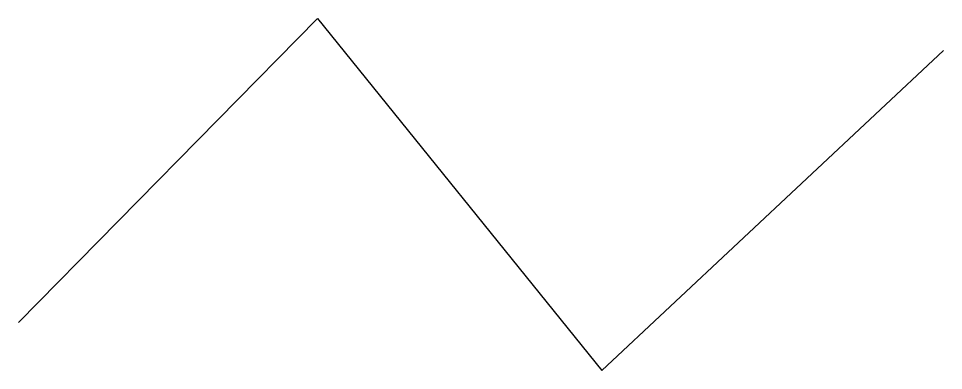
# Model space of a CAD drawing. Extents: x 191.1 to 195.06, y 185.25 to 186.76.
import ezdxf

# ---------------------------------------------------------------- set-up
doc = ezdxf.new("R2010")
doc.units = 0
doc.header["$LTSCALE"] = 0.5
doc.header["$MEASUREMENT"] = 0
doc.layers.add('DIMENSION', color=7, linetype='CONTINUOUS')

msp = doc.modelspace()

# ---------------------------------------------------------------- linework, layer by layer
at = {"layer": 'DIMENSION', "color": 7, "linetype": 'Continuous'}
msp.add_lwpolyline([(191.0991, 185.4594), (192.3795, 186.7639), (193.599, 185.2534), (195.0623, 186.6266)], dxfattribs=at)

doc.saveas('drawing.dxf')
